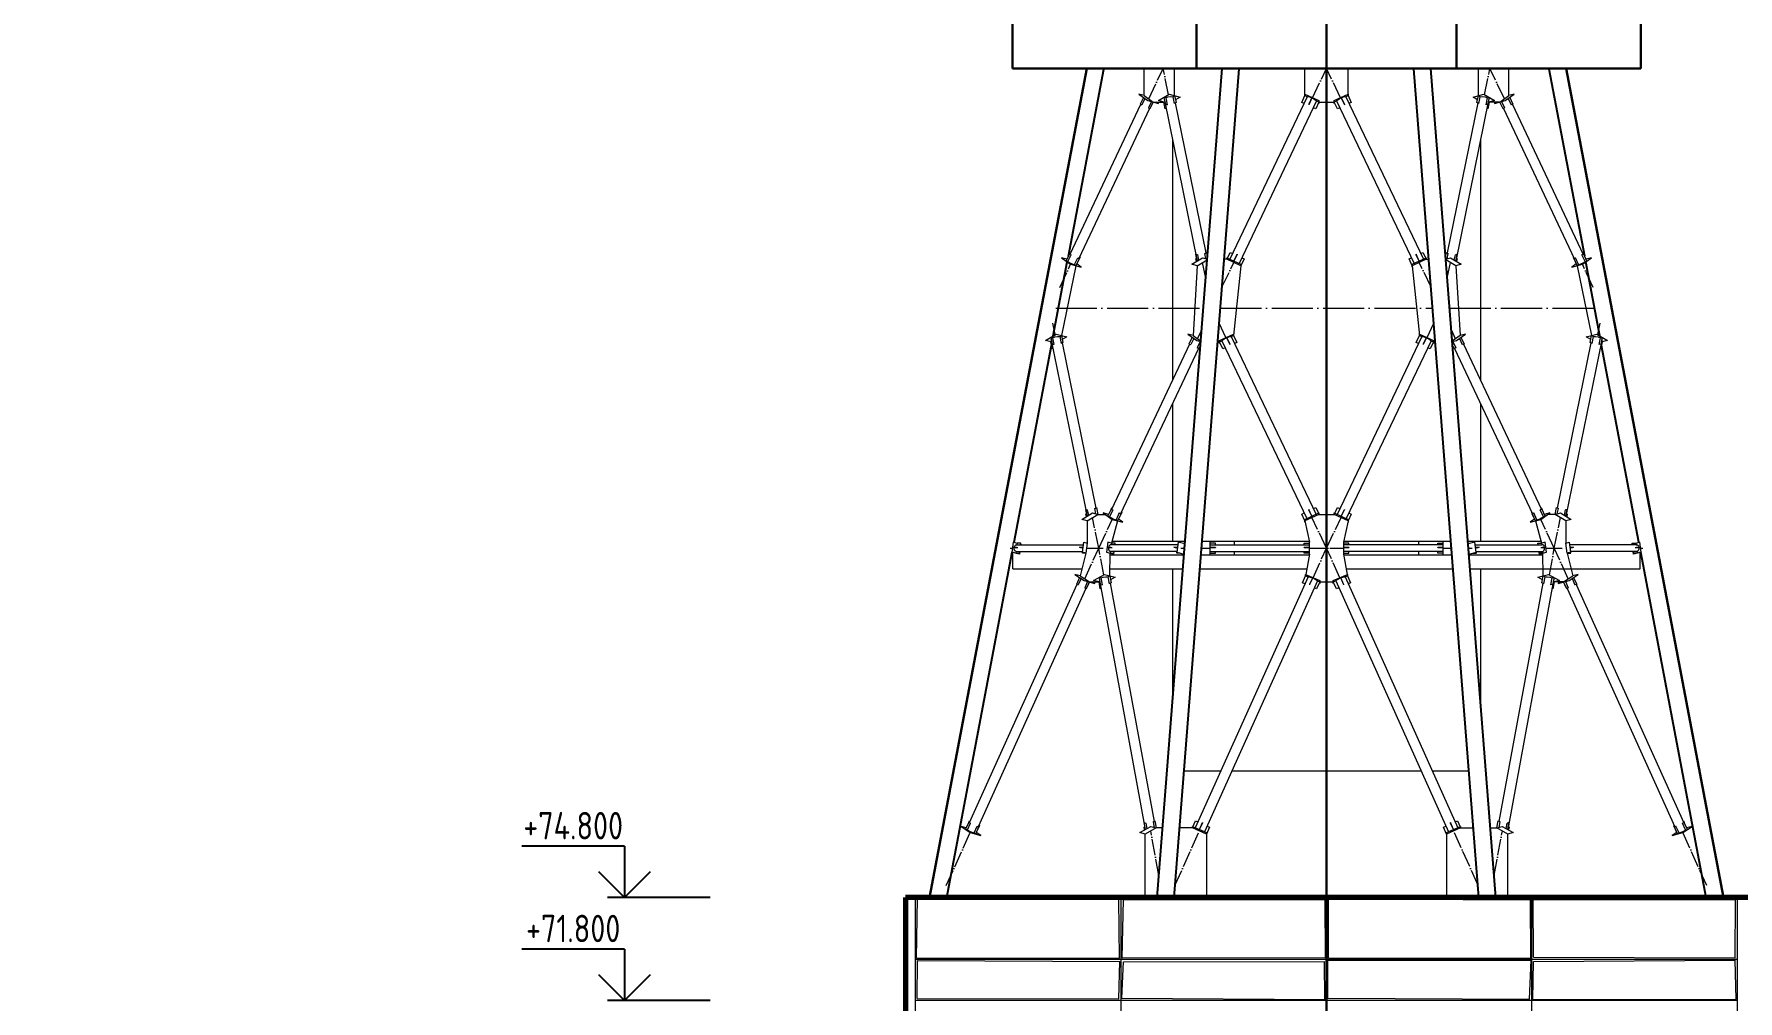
# Model space of a CAD drawing. Extents: x -50000 to 1632000, y -47600 to 308800.
# Drawn here: x 1426056 to 1475814, y 71787 to 100000 of the extents above; entities that cross this region are included whole.
import ezdxf
from ezdxf.enums import TextEntityAlignment as Align

# ---------------------------------------------------------------- set-up
doc = ezdxf.new("R2010")
doc.units = 0
doc.header["$MEASUREMENT"] = 0
doc.linetypes.add('ACAD_ISO04W100', pattern=[30, 24, -3, 0, -3])
doc.layers.get('Defpoints').update_dxf_attribs({"color": 6})
doc.layers.add('2', color=7, linetype='Continuous')
doc.styles.get("Standard").update_dxf_attribs({"font": 'isocpeur.ttf'})

# ---------------------------------------------------------------- blocks, each defined once
blk = doc.blocks.new('Chimney')
at = {"layer": '2', "color": 78, "linetype": 'ACAD_ISO04W100', "lineweight": 18, "ltscale": 100}
blk.add_line((0, 0), (0, 77200), dxfattribs=at)
at = {"layer": '2', "linetype": 'Continuous', "lineweight": 30}
for p, q in [((-9174, 24200), (-9174, 26200)), ((-3800, 26200), (-3800, 24200)), ((3800, 26200), (3800, 24200)), ((9174, 26200), (9174, 24200)), ((-11595, 0), (-7002, 24200)), ((9174, 24200), (-9174, 24200)), ((11595, 0), (7002, 24200))]:
    blk.add_line(p, q, dxfattribs=at)
at = {"layer": '2', "linetype": 'Continuous', "lineweight": 25}
for p, q in [((-7539, 18716), (-6502, 24178)), ((-4947, 0), (-3045, 24200)), ((-4450, 0), (-2548, 24187)), ((4450, 0), (2548, 24187)), ((4947, 0), (3045, 24200)), ((7539, 18716), (6502, 24178)), ((-7979, 16398), (-7570, 18551)), ((7979, 16398), (7570, 18551)), ((-9123, 10371), (-8033, 16113)), ((9123, 10371), (8033, 16113)), ((-11091, 0), (-9177, 10084)), ((11091, 0), (9177, 10084))]:
    blk.add_line(p, q, dxfattribs=at)
at = {"layer": '2', "linetype": 'Continuous', "lineweight": 15}
for p, q in [((-5324, 23405), (-5324, 24200)), ((-4435, 23405), (-4435, 24200)), ((-629, 23404), (-629, 24200)), ((629, 23404), (629, 24200)), ((4435, 23405), (4435, 24200)), ((5324, 23405), (5324, 24200)), ((-5061, 23217), (-4748, 23217)), ((-221, 23217), (221, 23217)), ((5061, 23217), (4748, 23217)), ((-7317, 18440), (-7741, 16405)), ((-3775, 18440), (-3898, 16405)), ((-2912, 18628), (-2985, 18628)), ((-2505, 18440), (-2717, 16405)), ((2505, 18440), (2717, 16405)), ((2912, 18628), (2985, 18628)), ((3775, 18440), (3898, 16405)), ((7317, 18440), (7741, 16405)), ((-3125, 16217), (-3175, 16217)), ((3125, 16217), (3175, 16217)), ((-6990, 10995), (-6676, 11183)), ((-6990, 10995), (-6986, 10347)), ((-6676, 11183), (-6461, 11183)), ((-6101, 10995), (-6279, 10347)), ((-221, 11183), (-629, 10995)), ((-629, 10995), (-500, 10375)), ((-221, 11183), (221, 11183)), ((629, 10995), (221, 11183)), ((629, 10995), (500, 10375)), ((6101, 10995), (6279, 10347)), ((6676, 11183), (6461, 11183)), ((6990, 10995), (6986, 10347)), ((-7025, 10053), (-7192, 9391)), ((-6986, 10347), (-7025, 10053)), ((-6329, 9391), (-6318, 10053)), ((-500, 10025), (-603, 9430)), ((500, 10025), (603, 9430)), ((6329, 9391), (6318, 10053)), ((7025, 10053), (7192, 9391)), ((-7192, 9391), (-6925, 9212)), ((-6925, 9212), (-6644, 9212)), ((-198, 9212), (198, 9212)), ((6925, 9212), (6644, 9212)), ((6925, 9212), (7192, 9391)), ((-4787, 2036), (-4977, 2036)), ((-3917, 2036), (-4290, 2036)), ((3917, 2036), (4290, 2036)), ((4787, 2036), (4977, 2036)), ((-5292, 0), (-5292, 1857)), ((-3506, 1857), (-3506, 0)), ((3506, 1857), (3506, 0)), ((5292, 0), (5292, 1857))]:
    blk.add_line(p, q, dxfattribs=at)
at = {"layer": '2', "color": 78, "linetype": 'ACAD_ISO04W100', "lineweight": 13, "ltscale": 20}
for p, q in [((-5193, 23311), (-4773, 24200)), ((-4616, 23432), (-4773, 24200)), ((-409, 23345), (0, 24200)), ((409, 23345), (0, 24200)), ((4616, 23432), (4773, 24200)), ((5193, 23311), (4773, 24200)), ((-7791, 17808), (-7473, 18482)), ((-3526, 18081), (-3618, 18534)), ((-3054, 17811), (-2709, 18534)), ((3054, 17811), (2709, 18534)), ((3526, 18081), (3618, 18534)), ((7791, 17808), (7473, 18482)), ((-7922, 16432), (-7990, 16763)), ((-3766, 16311), (-3645, 16568)), ((-2938, 16345), (-3137, 16762)), ((2938, 16345), (3137, 16762)), ((3766, 16311), (3645, 16568)), ((7922, 16432), (7990, 16763)), ((-6652, 10200), (-6833, 11090)), ((-6652, 10200), (-6257, 11037)), ((0, 10200), (-425, 11089)), ((0, 10200), (425, 11089)), ((6652, 10200), (6257, 11037)), ((6652, 10200), (6833, 11089)), ((-9235, 10200), (-9162, 10200)), ((-7058, 9301), (-6652, 10200)), ((-7006, 10200), (-6406, 10200)), ((-6508, 9420), (-6652, 10200)), ((-4250, 10200), (-4145, 10200)), ((-3653, 10200), (-3397, 10200)), ((-500, 10200), (500, 10200)), ((-388, 9336), (0, 10200)), ((388, 9336), (0, 10200)), ((3397, 10200), (3653, 10200)), ((4145, 10200), (4250, 10200)), ((6406, 10200), (7005, 10200)), ((6508, 9420), (6652, 10200)), ((7058, 9301), (6652, 10200)), ((9162, 10200), (9235, 10200)), ((-11104, 355), (-10406, 1899)), ((-4896, 648), (-5135, 1947)), ((-4426, 357), (-3712, 1947)), ((4426, 357), (3712, 1947)), ((4896, 648), (5135, 1947)), ((11104, 355), (10406, 1899))]:
    blk.add_line(p, q, dxfattribs=at)
at = {"layer": '2', "linetype": 'Continuous', "lineweight": 13}
for p, q in [((-5481, 23447), (-5218, 23259)), ((-5324, 23405), (-5481, 23447)), ((-5324, 23405), (-5062, 23217)), ((-4905, 23259), (-4591, 23447)), ((-4591, 23447), (-4279, 23363)), ((-4488, 23373), (-4435, 23405)), ((-4435, 23405), (-4394, 23205)), ((-724, 23205), (-629, 23405)), ((-629, 23404), (-629, 23447)), ((-629, 23447), (-221, 23259)), ((-629, 23405), (-561, 23373)), ((221, 23259), (629, 23447)), ((561, 23373), (629, 23405)), ((629, 23447), (629, 23404)), ((629, 23405), (724, 23205)), ((4279, 23363), (4591, 23447)), ((4394, 23205), (4435, 23405)), ((4435, 23405), (4488, 23373)), ((4591, 23447), (4905, 23259)), ((5062, 23217), (5324, 23405)), ((5218, 23259), (5481, 23447)), ((5481, 23447), (5324, 23405)), ((-5430, 23149), (-7496, 18772)), ((-5168, 23025), (-7234, 18648)), ((-5349, 23353), (-5444, 23153)), ((-5444, 23153), (-5392, 23139)), ((-5305, 23321), (-5392, 23139)), ((-5218, 23259), (-4905, 23175)), ((-5114, 23231), (-5200, 23048)), ((-5156, 23017), (-5200, 23048)), ((-5168, 23363), (-5168, 23363)), ((-5062, 23217), (-5156, 23017)), ((-5131, 23069), (-5061, 23217)), ((-4905, 23175), (-4964, 23217)), ((-4748, 23217), (-4905, 23259)), ((-4695, 23338), (-4748, 23353)), ((-4748, 23353), (-4707, 23153)), ((-4748, 23217), (-4726, 23230)), ((-4708, 23017), (-4748, 23217)), ((-4734, 23270), (-4734, 23285)), ((-4734, 23270), (-3777, 18574)), ((-4685, 23030), (-4708, 23017)), ((-4707, 23153), (-4655, 23139)), ((-4696, 23339), (-4630, 23366)), ((-4696, 23339), (-4655, 23139)), ((-4630, 23366), (-4553, 23379)), ((-4553, 23379), (-4487, 23373)), ((-4487, 23373), (-4447, 23173)), ((-4394, 23205), (-4447, 23173)), ((-4417, 23191), (-3525, 18815)), ((-4279, 23363), (-4410, 23284)), ((-561, 23373), (-2828, 18631)), ((-289, 23248), (-2556, 18506)), ((-656, 23173), (-724, 23205)), ((-561, 23373), (-543, 23379)), ((-543, 23379), (-493, 23366)), ((-425, 23353), (-521, 23153)), ((-425, 23338), (-521, 23138)), ((-521, 23153), (-521, 23138)), ((-493, 23366), (-431, 23341)), ((-425, 23338), (-425, 23353)), ((-425, 23339), (-357, 23304)), ((-317, 23017), (-385, 23048)), ((-357, 23304), (-308, 23270)), ((-221, 23217), (-317, 23017)), ((-308, 23270), (-289, 23248)), ((-290, 23248), (-221, 23217)), ((-221, 23175), (-238, 23182)), ((-221, 23259), (-221, 23175)), ((221, 23175), (221, 23259)), ((221, 23217), (290, 23248)), ((317, 23017), (221, 23217)), ((238, 23182), (221, 23175)), ((289, 23248), (308, 23270)), ((289, 23248), (2556, 18506)), ((308, 23270), (357, 23304)), ((385, 23048), (317, 23017)), ((357, 23304), (425, 23339)), ((425, 23339), (425, 23353)), ((425, 23353), (521, 23153)), ((425, 23339), (521, 23139)), ((431, 23341), (493, 23366)), ((493, 23366), (543, 23379)), ((521, 23153), (521, 23139)), ((543, 23379), (561, 23373)), ((561, 23373), (2828, 18631)), ((724, 23205), (656, 23173)), ((4417, 23191), (3525, 18815)), ((4734, 23270), (3777, 18574)), ((4410, 23284), (4279, 23363)), ((4447, 23173), (4394, 23205)), ((4447, 23173), (4488, 23373)), ((4487, 23373), (4553, 23379)), ((4553, 23379), (4630, 23366)), ((4630, 23366), (4696, 23339)), ((4696, 23339), (4655, 23139)), ((4707, 23153), (4655, 23139)), ((4708, 23017), (4685, 23030)), ((4695, 23338), (4748, 23353)), ((4748, 23353), (4707, 23153)), ((4748, 23217), (4708, 23017)), ((4726, 23230), (4748, 23217)), ((4734, 23285), (4734, 23270)), ((4905, 23259), (4748, 23217)), ((4905, 23175), (5218, 23259)), ((4964, 23217), (4905, 23175)), ((5156, 23017), (5061, 23217)), ((5114, 23231), (5200, 23048)), ((5200, 23048), (5156, 23017)), ((5168, 23363), (5168, 23363)), ((5168, 23025), (7234, 18648)), ((5305, 23321), (5391, 23138)), ((5349, 23353), (5444, 23153)), ((5444, 23153), (5391, 23138)), ((5430, 23149), (7496, 18772)), ((-7580, 18628), (-7736, 18670)), ((-7736, 18670), (-7474, 18482)), ((-7605, 18576), (-7510, 18776)), ((-7552, 18562), (-7605, 18576)), ((-7553, 18562), (-7458, 18762)), ((-7553, 18562), (-7495, 18527)), ((-7510, 18776), (-7486, 18828)), ((-7510, 18776), (-7458, 18762)), ((-7495, 18527), (-7425, 18494)), ((-7486, 18828), (-7474, 18820)), ((-7474, 18482), (-7161, 18398)), ((-7425, 18494), (-7361, 18471)), ((-7362, 18472), (-7267, 18672)), ((-7317, 18440), (-7362, 18472)), ((-7223, 18640), (-7317, 18440)), ((-7161, 18398), (-7293, 18492)), ((-7198, 18692), (-7292, 18492)), ((-7267, 18672), (-7223, 18640)), ((-7212, 18696), (-7198, 18692)), ((-3931, 18482), (-3618, 18670)), ((-3775, 18440), (-3931, 18482)), ((-3816, 18640), (-3793, 18653)), ((-3799, 18561), (-3816, 18640)), ((-3774, 18576), (-3815, 18776)), ((-3815, 18776), (-3763, 18762)), ((-3775, 18440), (-3484, 18614)), ((-3731, 18602), (-3763, 18762)), ((-3618, 18670), (-3482, 18633)), ((-3554, 18797), (-3502, 18828)), ((-3523, 18645), (-3554, 18797)), ((-3502, 18828), (-3477, 18703)), ((-2912, 18628), (-2912, 18670)), ((-2912, 18670), (-2505, 18482)), ((-2505, 18440), (-2912, 18628)), ((-2896, 18662), (-2817, 18828)), ((-2817, 18828), (-2748, 18797)), ((-2709, 18576), (-2613, 18776)), ((-2703, 18573), (-2613, 18762)), ((-2613, 18776), (-2613, 18762)), ((-2409, 18640), (-2505, 18440)), ((-2505, 18482), (-2505, 18398)), ((-2477, 18671), (-2409, 18640)), ((2409, 18640), (2478, 18672)), ((2505, 18440), (2409, 18640)), ((2505, 18482), (2912, 18670)), ((2912, 18628), (2505, 18440)), ((2505, 18398), (2505, 18482)), ((2709, 18576), (2613, 18776)), ((2613, 18776), (2613, 18762)), ((2703, 18573), (2613, 18762)), ((2748, 18797), (2817, 18828)), ((2817, 18828), (2896, 18662)), ((2912, 18670), (2912, 18628)), ((3477, 18703), (3502, 18828)), ((3482, 18633), (3618, 18670)), ((3775, 18440), (3484, 18614)), ((3502, 18828), (3555, 18796)), ((3524, 18645), (3555, 18796)), ((3618, 18670), (3931, 18482)), ((3731, 18602), (3763, 18762)), ((3815, 18776), (3763, 18762)), ((3774, 18576), (3815, 18776)), ((3931, 18482), (3775, 18440)), ((3793, 18653), (3816, 18640)), ((3816, 18640), (3799, 18561)), ((7293, 18492), (7161, 18398)), ((7161, 18398), (7474, 18482)), ((7212, 18696), (7198, 18692)), ((7198, 18692), (7317, 18440)), ((7223, 18640), (7267, 18672)), ((7362, 18472), (7267, 18672)), ((7362, 18472), (7317, 18440)), ((7361, 18471), (7425, 18494)), ((7425, 18494), (7495, 18527)), ((7510, 18776), (7458, 18762)), ((7552, 18562), (7458, 18762)), ((7474, 18820), (7486, 18828)), ((7474, 18482), (7736, 18670)), ((7486, 18828), (7510, 18776)), ((7495, 18527), (7553, 18562)), ((7605, 18576), (7510, 18776)), ((7552, 18562), (7605, 18576)), ((7736, 18670), (7580, 18628)), ((-2505, 18398), (-2509, 18400)), ((2505, 18398), (2509, 18400)), ((-8210, 16259), (-7897, 16447)), ((-7897, 16447), (-7584, 16363)), ((-4054, 16447), (-3791, 16259)), ((-3898, 16405), (-4054, 16447)), ((-3125, 16259), (-2717, 16447)), ((-2717, 16447), (-2717, 16404)), ((2717, 16404), (2717, 16447)), ((2717, 16447), (3125, 16259)), ((3791, 16259), (4054, 16447)), ((4054, 16447), (3898, 16405)), ((7584, 16363), (7897, 16447)), ((7897, 16447), (8210, 16259)), ((-8054, 16217), (-8210, 16259)), ((-8001, 16338), (-8054, 16353)), ((-8054, 16353), (-8013, 16153)), ((-8054, 16217), (-8032, 16230)), ((-8013, 16017), (-8054, 16217)), ((-8040, 16270), (-8040, 16285)), ((-8040, 16270), (-6992, 11130)), ((-8013, 16153), (-7960, 16138)), ((-7991, 16030), (-8013, 16017)), ((-8002, 16339), (-7935, 16366)), ((-8001, 16338), (-7960, 16138)), ((-7935, 16366), (-7859, 16379)), ((-7859, 16379), (-7793, 16373)), ((-7793, 16373), (-7741, 16405)), ((-7793, 16373), (-7752, 16173)), ((-7700, 16205), (-7752, 16173)), ((-7741, 16405), (-7700, 16205)), ((-7722, 16191), (-6740, 11370)), ((-7584, 16363), (-7716, 16284)), ((-4003, 16149), (-6280, 11328)), ((-3741, 16025), (-6018, 11204)), ((-3923, 16353), (-4017, 16153)), ((-4017, 16153), (-3965, 16139)), ((-3879, 16321), (-3965, 16139)), ((-3898, 16405), (-3671, 16242)), ((-3791, 16259), (-3672, 16227)), ((-3688, 16231), (-3774, 16048)), ((-3729, 16017), (-3774, 16048)), ((-3741, 16363), (-3742, 16363)), ((-3680, 16121), (-3729, 16017)), ((-3704, 16069), (-3680, 16120)), ((-3125, 16175), (-3125, 16259)), ((-3125, 16217), (-3057, 16248)), ((-3029, 16017), (-3125, 16217)), ((-3108, 16182), (-3125, 16175)), ((-3057, 16248), (-3039, 16270)), ((-3057, 16248), (-577, 11061)), ((-3039, 16270), (-2989, 16304)), ((-2961, 16048), (-3029, 16017)), ((-2989, 16304), (-2921, 16339)), ((-2921, 16339), (-2921, 16353)), ((-2921, 16353), (-2826, 16153)), ((-2921, 16339), (-2826, 16139)), ((-2916, 16341), (-2853, 16366)), ((-2853, 16366), (-2804, 16379)), ((-2826, 16153), (-2826, 16139)), ((-2804, 16379), (-2785, 16373)), ((-2786, 16373), (-2717, 16405)), ((-2785, 16373), (-306, 11186)), ((-2717, 16405), (-2622, 16205)), ((-2622, 16205), (-2690, 16173)), ((2785, 16373), (306, 11186)), ((3057, 16248), (577, 11061)), ((2622, 16205), (2717, 16405)), ((2690, 16173), (2622, 16205)), ((2717, 16405), (2786, 16373)), ((2785, 16373), (2804, 16379)), ((2804, 16379), (2853, 16366)), ((2921, 16353), (2826, 16153)), ((2921, 16339), (2826, 16139)), ((2826, 16153), (2826, 16139)), ((2853, 16366), (2916, 16341)), ((2921, 16339), (2921, 16353)), ((2921, 16339), (2989, 16304)), ((3029, 16017), (2961, 16048)), ((2989, 16304), (3039, 16270)), ((3125, 16217), (3029, 16017)), ((3039, 16270), (3057, 16248)), ((3057, 16248), (3125, 16217)), ((3125, 16175), (3108, 16182)), ((3125, 16259), (3125, 16175)), ((3898, 16405), (3670, 16242)), ((3672, 16227), (3791, 16259)), ((3729, 16017), (3680, 16121)), ((3704, 16069), (3680, 16120)), ((3688, 16231), (3774, 16048)), ((3774, 16048), (3729, 16017)), ((3742, 16363), (3741, 16363)), ((3741, 16025), (6018, 11204)), ((3879, 16321), (3965, 16139)), ((3923, 16353), (4017, 16153)), ((4017, 16153), (3965, 16139)), ((4003, 16149), (6280, 11328)), ((7722, 16191), (6740, 11370)), ((8040, 16270), (6992, 11130)), ((7716, 16284), (7584, 16363)), ((7700, 16205), (7741, 16405)), ((7753, 16173), (7700, 16205)), ((7741, 16405), (7794, 16373)), ((7753, 16173), (7794, 16373)), ((7793, 16373), (7859, 16379)), ((7859, 16379), (7935, 16366)), ((7935, 16366), (8002, 16339)), ((7960, 16138), (8001, 16338)), ((8013, 16153), (7960, 16138)), ((8013, 16017), (7991, 16030)), ((8001, 16338), (8054, 16353)), ((8054, 16353), (8013, 16153)), ((8054, 16217), (8013, 16017)), ((8032, 16230), (8054, 16217)), ((8040, 16285), (8040, 16270)), ((8210, 16259), (8053, 16217)), ((-7146, 11037), (-6833, 11225)), ((-6990, 10995), (-7146, 11037)), ((-7031, 11195), (-7008, 11209)), ((-7014, 11116), (-7031, 11195)), ((-6989, 11131), (-7030, 11331)), ((-7030, 11331), (-6977, 11317)), ((-6945, 11158), (-6977, 11317)), ((-6833, 11225), (-6676, 11183)), ((-6769, 11352), (-6717, 11383)), ((-6738, 11200), (-6769, 11352)), ((-6717, 11383), (-6676, 11183)), ((-6364, 11183), (-6520, 11225)), ((-6520, 11225), (-6257, 11037)), ((-6388, 11131), (-6294, 11331)), ((-6336, 11117), (-6388, 11131)), ((-6242, 11317), (-6336, 11117)), ((-6336, 11117), (-6278, 11082)), ((-6294, 11331), (-6242, 11317)), ((-6293, 11331), (-6269, 11383)), ((-6278, 11082), (-6208, 11049)), ((-6269, 11383), (-6257, 11375)), ((-6257, 11037), (-5944, 10953)), ((-6208, 11049), (-6144, 11027)), ((-6051, 11227), (-6145, 11027)), ((-6101, 10995), (-6145, 11027)), ((-6006, 11195), (-6101, 10995)), ((-5981, 11247), (-6076, 11047)), ((-5944, 10953), (-6076, 11047)), ((-6051, 11227), (-6006, 11195)), ((-5995, 11251), (-5981, 11247)), ((-724, 11195), (-656, 11227)), ((-629, 10995), (-724, 11195)), ((-629, 11037), (-221, 11225)), ((-629, 10953), (-629, 11037)), ((-621, 10957), (-629, 10953)), ((-425, 11131), (-521, 11331)), ((-521, 11331), (-521, 11317)), ((-431, 11129), (-521, 11317)), ((-385, 11352), (-317, 11383)), ((-317, 11383), (-238, 11218)), ((-221, 11225), (-221, 11183)), ((221, 11183), (221, 11225)), ((221, 11225), (629, 11037)), ((238, 11218), (317, 11383)), ((317, 11383), (385, 11352)), ((425, 11131), (521, 11331)), ((431, 11129), (521, 11317)), ((521, 11331), (521, 11317)), ((629, 10953), (621, 10957)), ((724, 11195), (629, 10995)), ((629, 11037), (629, 10953)), ((656, 11227), (724, 11195)), ((6076, 11047), (5944, 10953)), ((5944, 10953), (6257, 11037)), ((5995, 11251), (5981, 11247)), ((5981, 11247), (6076, 11047)), ((6006, 11195), (6050, 11227)), ((6101, 10995), (6006, 11195)), ((6144, 11027), (6050, 11227)), ((6144, 11027), (6101, 10995)), ((6144, 11027), (6208, 11049)), ((6208, 11049), (6278, 11082)), ((6294, 11331), (6242, 11317)), ((6336, 11117), (6242, 11317)), ((6257, 11375), (6269, 11383)), ((6257, 11037), (6520, 11225)), ((6269, 11383), (6293, 11331)), ((6278, 11082), (6336, 11117)), ((6388, 11131), (6294, 11331)), ((6336, 11117), (6388, 11131)), ((6520, 11225), (6364, 11183)), ((6676, 11183), (6717, 11383)), ((6676, 11183), (6833, 11225)), ((6990, 10995), (6676, 11183)), ((6717, 11383), (6770, 11352)), ((6739, 11200), (6770, 11352)), ((6833, 11225), (7146, 11037)), ((6946, 11158), (6978, 11317)), ((7030, 11331), (6978, 11317)), ((6989, 11131), (7030, 11331)), ((7146, 11037), (6990, 10995)), ((7008, 11209), (7031, 11195)), ((7031, 11195), (7014, 11116)), ((-9178, 10081), (-9138, 10375)), ((-8969, 10025), (-9178, 10081)), ((-9123, 10219), (-9158, 10228)), ((-9158, 10228), (-9052, 10228)), ((-9138, 10375), (-9033, 10347)), ((-9120, 10167), (-9123, 10219)), ((-9123, 10219), (-9017, 10219)), ((-9120, 10228), (-9107, 10265)), ((-9100, 10124), (-9120, 10167)), ((-9107, 10265), (-9077, 10294)), ((-9067, 10102), (-9100, 10124)), ((-9077, 10294), (-9040, 10298)), ((-9067, 10102), (-9073, 10053)), ((-9073, 10053), (-8967, 10053)), ((-9067, 10102), (-7127, 10102)), ((-9052, 10228), (-9017, 10219)), ((-9034, 10347), (-9040, 10298)), ((-9040, 10298), (-7100, 10298)), ((-8928, 10347), (-9034, 10347)), ((-8959, 10102), (-8969, 10025)), ((-8967, 10053), (-8961, 10102)), ((-8934, 10298), (-8928, 10347)), ((-8930, 10319), (-8932, 10298)), ((-8931, 10320), (-8930, 10319)), ((-7180, 10218), (-7216, 10228)), ((-7216, 10228), (-7110, 10228)), ((-7180, 10218), (-7111, 10218)), ((-7131, 10053), (-7128, 10080)), ((-7025, 10053), (-7131, 10053)), ((-7129, 10081), (-7090, 10375)), ((-7025, 10053), (-7129, 10081)), ((-7090, 10375), (-6986, 10347)), ((-6901, 10172), (-6902, 10172)), ((-6383, 10375), (-6422, 10081)), ((-6422, 10081), (-6214, 10025)), ((-6367, 10218), (-6403, 10228)), ((-6403, 10228), (-6296, 10228)), ((-6279, 10347), (-6383, 10375)), ((-6368, 10219), (-6365, 10167)), ((-6367, 10218), (-6261, 10218)), ((-6352, 10265), (-6365, 10228)), ((-6365, 10167), (-6344, 10124)), ((-6322, 10294), (-6352, 10265)), ((-6344, 10124), (-6311, 10102)), ((-6285, 10298), (-6322, 10294)), ((-6311, 10102), (-6318, 10053)), ((-6318, 10053), (-6212, 10053)), ((-4371, 10102), (-6311, 10102)), ((-6296, 10228), (-6261, 10218)), ((-6279, 10347), (-6285, 10298)), ((-4345, 10298), (-6285, 10298)), ((-6172, 10347), (-6279, 10347)), ((-6214, 10025), (-6204, 10102)), ((-6212, 10053), (-6205, 10102)), ((-6179, 10298), (-6172, 10347)), ((-6177, 10298), (-6174, 10319)), ((-6174, 10319), (-6176, 10320)), ((-4425, 10218), (-4460, 10228)), ((-4460, 10228), (-4354, 10228)), ((-4425, 10218), (-4356, 10218)), ((-4376, 10053), (-4372, 10080)), ((-4270, 10053), (-4376, 10053)), ((-4335, 10375), (-4374, 10081)), ((-4374, 10081), (-4166, 10025)), ((-4136, 10322), (-4335, 10375)), ((-4166, 10025), (-4150, 10141)), ((-3397, 10025), (-3397, 10375)), ((-3247, 10347), (-3397, 10347)), ((-3397, 10298), (-500, 10298)), ((-3397, 10228), (-3247, 10228)), ((-3397, 10218), (-3247, 10218)), ((-3397, 10102), (-500, 10102)), ((-3397, 10053), (-3247, 10053)), ((-3247, 10298), (-3247, 10347)), ((-3247, 10228), (-3247, 10218)), ((-3247, 10053), (-3247, 10102)), ((-650, 10298), (-650, 10347)), ((-650, 10347), (-500, 10347)), ((-650, 10218), (-650, 10228)), ((-650, 10228), (-500, 10228)), ((-650, 10218), (-500, 10218)), ((-650, 10053), (-650, 10103)), ((-500, 10053), (-650, 10053)), ((-500, 10025), (-500, 10375)), ((500, 10375), (500, 10025)), ((650, 10347), (500, 10347)), ((3397, 10298), (500, 10298)), ((500, 10228), (650, 10228)), ((500, 10218), (650, 10218)), ((3397, 10102), (500, 10102)), ((500, 10053), (650, 10053)), ((650, 10298), (650, 10347)), ((650, 10228), (650, 10219)), ((650, 10053), (650, 10102)), ((3247, 10298), (3247, 10347)), ((3247, 10347), (3397, 10347)), ((3247, 10219), (3247, 10228)), ((3247, 10228), (3397, 10228)), ((3247, 10219), (3397, 10219)), ((3247, 10053), (3247, 10103)), ((3397, 10053), (3247, 10053)), ((3397, 10375), (3397, 10025)), ((4335, 10375), (4136, 10322)), ((4150, 10141), (4166, 10025)), ((4166, 10025), (4374, 10081)), ((4231, 10347), (4230, 10347)), ((4270, 10053), (4376, 10053)), ((4374, 10081), (4335, 10375)), ((4345, 10298), (6285, 10298)), ((4354, 10228), (4460, 10228)), ((4356, 10218), (4425, 10218)), ((4371, 10102), (6311, 10102)), ((4376, 10053), (4372, 10080)), ((4460, 10228), (4425, 10218)), ((6179, 10298), (6172, 10347)), ((6172, 10347), (6279, 10347)), ((6176, 10320), (6174, 10319)), ((6174, 10319), (6177, 10298)), ((6204, 10102), (6214, 10025)), ((6212, 10053), (6205, 10102)), ((6318, 10053), (6212, 10053)), ((6214, 10025), (6422, 10081)), ((6262, 10219), (6296, 10228)), ((6262, 10219), (6368, 10219)), ((6383, 10375), (6278, 10347)), ((6279, 10347), (6285, 10298)), ((6322, 10294), (6285, 10298)), ((6296, 10228), (6403, 10228)), ((6311, 10102), (6344, 10124)), ((6311, 10102), (6318, 10053)), ((6352, 10265), (6322, 10294)), ((6344, 10124), (6365, 10167)), ((6365, 10228), (6352, 10265)), ((6365, 10167), (6368, 10219)), ((6403, 10228), (6368, 10219)), ((6422, 10081), (6383, 10375)), ((6902, 10172), (6901, 10172)), ((6986, 10347), (7090, 10375)), ((7025, 10053), (6986, 10347)), ((7129, 10081), (7025, 10053)), ((7025, 10053), (7131, 10053)), ((7090, 10375), (7129, 10081)), ((9040, 10298), (7100, 10298)), ((7110, 10228), (7216, 10228)), ((7111, 10218), (7180, 10218)), ((9067, 10102), (7127, 10102)), ((7131, 10053), (7128, 10080)), ((7216, 10228), (7180, 10218)), ((8934, 10298), (8928, 10347)), ((8928, 10347), (9034, 10347)), ((8930, 10319), (8931, 10320)), ((8932, 10298), (8930, 10319)), ((8969, 10025), (8959, 10102)), ((8967, 10053), (8961, 10102)), ((9073, 10053), (8967, 10053)), ((9178, 10081), (8969, 10025)), ((9016, 10218), (9052, 10228)), ((9016, 10218), (9122, 10218)), ((9033, 10347), (9138, 10375)), ((9034, 10347), (9040, 10298)), ((9040, 10298), (9077, 10294)), ((9052, 10228), (9158, 10228)), ((9100, 10124), (9067, 10102)), ((9067, 10102), (9073, 10053)), ((9077, 10294), (9107, 10265)), ((9120, 10167), (9100, 10124)), ((9107, 10265), (9120, 10228)), ((9123, 10219), (9120, 10167)), ((9158, 10228), (9122, 10218)), ((9138, 10375), (9178, 10081)), ((-7292, 9137), (-10435, 2187)), ((-7027, 9017), (-10170, 2067)), ((-7192, 9391), (-7348, 9433)), ((-7348, 9433), (-7081, 9254)), ((-7215, 9343), (-7306, 9141)), ((-7306, 9141), (-7253, 9127)), ((-7169, 9313), (-7253, 9127)), ((-7081, 9254), (-6768, 9170)), ((-6976, 9226), (-7061, 9040)), ((-7016, 9010), (-7061, 9040)), ((-6925, 9212), (-7016, 9010)), ((-6995, 9058), (-6993, 9057)), ((-6993, 9057), (-6923, 9212)), ((-6768, 9170), (-6831, 9212)), ((-6801, 9254), (-6485, 9433)), ((-6644, 9212), (-6801, 9254)), ((-6644, 9212), (-6622, 9224)), ((-6607, 9010), (-6644, 9212)), ((-6590, 9329), (-6643, 9343)), ((-6643, 9343), (-6606, 9141)), ((-6630, 9264), (-6630, 9271)), ((-6630, 9264), (-5292, 1988)), ((-6585, 9022), (-6607, 9010)), ((-6606, 9141), (-6554, 9127)), ((-6591, 9329), (-6524, 9355)), ((-6591, 9329), (-6554, 9127)), ((-6524, 9355), (-6448, 9367)), ((-6485, 9433), (-6173, 9349)), ((-6448, 9367), (-6382, 9361)), ((-6382, 9360), (-6329, 9391)), ((-6382, 9361), (-6345, 9159)), ((-6292, 9188), (-6345, 9159)), ((-6329, 9391), (-6292, 9188)), ((-6314, 9176), (-5036, 2226)), ((-6173, 9349), (-6307, 9272)), ((-541, 9361), (-3833, 2041)), ((-267, 9242), (-3559, 1922)), ((-701, 9188), (-610, 9391)), ((-632, 9159), (-701, 9188)), ((-610, 9391), (-610, 9433)), ((-610, 9433), (-198, 9254)), ((-610, 9391), (-541, 9361)), ((-541, 9361), (-523, 9367)), ((-523, 9367), (-473, 9355)), ((-404, 9343), (-495, 9141)), ((-495, 9141), (-495, 9127)), ((-473, 9355), (-410, 9331)), ((-404, 9329), (-404, 9343)), ((-404, 9329), (-336, 9296)), ((-289, 9010), (-359, 9040)), ((-336, 9296), (-285, 9264)), ((-198, 9212), (-289, 9010)), ((-285, 9264), (-267, 9242)), ((-267, 9242), (-198, 9212)), ((-198, 9170), (-214, 9177)), ((-198, 9254), (-198, 9170)), ((198, 9254), (610, 9433)), ((198, 9170), (198, 9254)), ((198, 9212), (267, 9242)), ((289, 9010), (198, 9212)), ((214, 9177), (198, 9170)), ((267, 9242), (285, 9264)), ((267, 9242), (3559, 1922)), ((285, 9264), (336, 9296)), ((358, 9040), (289, 9010)), ((336, 9296), (404, 9329)), ((404, 9329), (404, 9343)), ((404, 9343), (495, 9141)), ((410, 9331), (473, 9355)), ((473, 9355), (523, 9367)), ((495, 9141), (495, 9127)), ((523, 9367), (541, 9361)), ((541, 9361), (610, 9391)), ((541, 9361), (3833, 2041)), ((610, 9433), (610, 9390)), ((610, 9391), (701, 9188)), ((701, 9188), (632, 9159)), ((6314, 9176), (5036, 2226)), ((6630, 9264), (5292, 1988)), ((6173, 9349), (6485, 9433)), ((6307, 9272), (6173, 9349)), ((6292, 9188), (6329, 9391)), ((6345, 9159), (6292, 9188)), ((6329, 9391), (6382, 9361)), ((6345, 9159), (6382, 9361)), ((6382, 9361), (6448, 9367)), ((6448, 9367), (6524, 9355)), ((6485, 9433), (6801, 9254)), ((6524, 9355), (6591, 9329)), ((6554, 9127), (6591, 9329)), ((6606, 9141), (6554, 9127)), ((6607, 9010), (6585, 9022)), ((6591, 9329), (6643, 9343)), ((6643, 9343), (6606, 9141)), ((6644, 9212), (6607, 9010)), ((6622, 9224), (6644, 9212)), ((6630, 9271), (6630, 9264)), ((6801, 9254), (6644, 9212)), ((6768, 9170), (7081, 9254)), ((6831, 9212), (6768, 9170)), ((6993, 9057), (6923, 9212)), ((7016, 9010), (6925, 9212)), ((6977, 9226), (7061, 9040)), ((6995, 9058), (6993, 9057)), ((7061, 9040), (7016, 9010)), ((7027, 9017), (10170, 2067)), ((7081, 9254), (7348, 9433)), ((7170, 9313), (7254, 9127)), ((7348, 9433), (7192, 9391)), ((7215, 9343), (7306, 9141)), ((7306, 9141), (7254, 9127)), ((7292, 9137), (10435, 2187)), ((-10519, 2036), (-10674, 2078)), ((-10674, 2078), (-10407, 1899)), ((-10540, 1989), (-10449, 2191)), ((-10488, 1975), (-10397, 2177)), ((-10449, 2191), (-10397, 2177)), ((-10448, 2190), (-10426, 2238)), ((-10426, 2238), (-10415, 2231)), ((-10295, 1887), (-10204, 2089)), ((-10159, 2059), (-10251, 1857)), ((-10136, 2107), (-10228, 1905)), ((-10204, 2089), (-10159, 2059)), ((-10151, 2111), (-10136, 2107)), ((-5449, 1899), (-5134, 2078)), ((-5330, 2059), (-5308, 2072)), ((-5314, 1976), (-5330, 2059)), ((-5291, 1989), (-5328, 2191)), ((-5328, 2191), (-5276, 2177)), ((-4977, 2036), (-5292, 1857)), ((-5276, 2177), (-5246, 2014)), ((-5134, 2078), (-4977, 2036)), ((-5067, 2208), (-5015, 2238)), ((-5067, 2208), (-5038, 2052)), ((-5015, 2238), (-4977, 2036)), ((-3917, 2036), (-3917, 2078)), ((-3917, 2078), (-3506, 1899)), ((-3506, 1857), (-3917, 2036)), ((-3902, 2071), (-3827, 2238)), ((-3827, 2238), (-3758, 2208)), ((-3712, 1989), (-3621, 2191)), ((-3706, 1986), (-3621, 2177)), ((-3621, 2191), (-3621, 2177)), ((-3415, 2059), (-3506, 1857)), ((-3484, 2089), (-3415, 2059)), ((3415, 2059), (3484, 2090)), ((3506, 1857), (3415, 2059)), ((3506, 1899), (3917, 2078)), ((3917, 2036), (3506, 1857)), ((3712, 1989), (3621, 2191)), ((3621, 2191), (3621, 2177)), ((3706, 1986), (3621, 2177)), ((3758, 2208), (3827, 2238)), ((3827, 2238), (3902, 2071)), ((3917, 2078), (3917, 2036)), ((4977, 2036), (5015, 2238)), ((4977, 2036), (5134, 2078)), ((5292, 1857), (4977, 2036)), ((5015, 2238), (5067, 2208)), ((5038, 2052), (5067, 2208)), ((5134, 2078), (5449, 1899)), ((5246, 2014), (5276, 2177)), ((5328, 2191), (5276, 2177)), ((5291, 1989), (5328, 2191)), ((5308, 2072), (5330, 2059)), ((5330, 2059), (5314, 1976)), ((10151, 2111), (10136, 2107)), ((10136, 2107), (10228, 1905)), ((10159, 2059), (10204, 2089)), ((10251, 1857), (10159, 2059)), ((10295, 1887), (10204, 2089)), ((10449, 2191), (10397, 2177)), ((10488, 1975), (10397, 2177)), ((10407, 1899), (10674, 2078)), ((10415, 2231), (10426, 2238)), ((10426, 2238), (10448, 2190)), ((10540, 1989), (10449, 2191)), ((10674, 2078), (10519, 2036)), ((-10488, 1975), (-10540, 1989)), ((-10488, 1975), (-10430, 1941)), ((-10430, 1941), (-10359, 1909)), ((-10407, 1899), (-10094, 1815)), ((-10359, 1909), (-10295, 1887)), ((-10251, 1857), (-10295, 1887)), ((-10228, 1905), (-10229, 1905)), ((-10094, 1815), (-10228, 1905)), ((-5292, 1857), (-5449, 1899)), ((-3506, 1899), (-3506, 1857)), ((3506, 1857), (3506, 1899)), ((5449, 1899), (5292, 1857)), ((10228, 1905), (10094, 1815)), ((10094, 1815), (10407, 1899)), ((10228, 1905), (10229, 1905)), ((10295, 1887), (10251, 1857)), ((10295, 1887), (10359, 1909)), ((10359, 1909), (10430, 1941)), ((10430, 1941), (10488, 1975)), ((10488, 1975), (10540, 1989))]:
    blk.add_line(p, q, dxfattribs=at)
at = {"layer": '2', "linetype": 'Continuous', "lineweight": 20}
for p, q in [((-4500, 22121), (-4500, 15096)), ((4500, 22121), (4500, 15096)), ((-4500, 14417), (-4500, 10400)), ((4500, 14417), (4500, 10400)), ((-6319, 10000), (-4161, 10000)), ((-6264, 10400), (-4130, 10400)), ((-4500, 9600), (-4500, 5690)), ((4500, 9600), (4500, 5690)), ((-4159, 3700), (-3087, 3700)), ((-2759, 3700), (2759, 3700)), ((3087, 3700), (4159, 3700))]:
    blk.add_line(p, q, dxfattribs=at)
at = {"layer": '2', "color": 78, "linetype": 'ACAD_ISO04W100', "lineweight": 13, "ltscale": 50}
for p, q in [((-7907, 17200), (-3595, 17200)), ((-3102, 17200), (3102, 17200)), ((3595, 17200), (7907, 17200))]:
    blk.add_line(p, q, dxfattribs=at)
at = {"layer": '2', "linetype": 'Continuous', "lineweight": 18}
for p, q in [((-9157, 9600), (-9157, 10075)), ((-3663, 10000), (-504, 10000)), ((-3632, 10400), (-505, 10400)), ((-2692, 10298), (-2692, 10400)), ((-2692, 10000), (-2692, 10102)), ((0, 9600), (0, 10200)), ((504, 10000), (3663, 10000)), ((505, 10400), (3632, 10400)), ((2692, 10298), (2692, 10400)), ((2692, 10000), (2692, 10102)), ((4130, 10400), (6264, 10400)), ((4161, 10000), (6319, 10000)), ((9157, 9600), (9157, 10075)), ((-9157, 9600), (-7139, 9600)), ((-6326, 9600), (-4193, 9600)), ((-3695, 9600), (-574, 9600)), ((574, 9600), (3695, 9600)), ((4193, 9600), (9157, 9600))]:
    blk.add_line(p, q, dxfattribs=at)

msp = doc.modelspace()

# ---------------------------------------------------------------- linework, layer by layer
at = {"layer": '2', "linetype": 'Continuous'}
for p, q in [((1443300, 76300), (1440300, 76300)), ((1443300, 76300), (1443300, 74800)), ((1443300, 74800), (1442550, 75550)), ((1444050, 75550), (1443300, 74800)), ((1445800, 74800), (1442800, 74800)), ((1443300, 73300), (1440300, 73300)), ((1443300, 73300), (1443300, 71800)), ((1443300, 71800), (1442550, 72550)), ((1444050, 72550), (1443300, 71800)), ((1445800, 71800), (1442800, 71800))]:
    msp.add_line(p, q, dxfattribs=at)
at = {"layer": '2', "linetype": 'Continuous', "lineweight": 70}
for p, q in [((1476100, 74800), (1451500, 74800)), ((1451500, 74800), (1451500, 71200))]:
    msp.add_line(p, q, dxfattribs=at)
at = {"layer": '2', "color": 8, "linetype": 'Continuous', "lineweight": 13}
for p, q in [((1451800, 56200), (1451800, 74800)), ((1457800, 56200), (1457800, 74800)), ((1463800, 56200), (1463800, 74800)), ((1469800, 56200), (1469800, 74800)), ((1475800, 56200), (1475800, 74800)), ((1475800, 73000), (1451800, 73000)), ((1475800, 71800), (1451800, 71800))]:
    msp.add_line(p, q, dxfattribs=at)
at = {"layer": '2', "color": 8, "linetype": 'Continuous', "lineweight": 9}
for p, q in [((1451825.5, 73036.2), (1451859.1, 74772.9)), ((1451859.1, 74772.9), (1457733.6, 74749.6)), ((1457749.4, 73037.6), (1457733.6, 74749.6)), ((1457835.3, 73039.7), (1457874.4, 74736.4)), ((1457874.4, 74736.4), (1463756, 74747.5)), ((1463768.9, 73051.4), (1463756, 74747.5)), ((1463853.6, 74767.5), (1469753.1, 74740)), ((1463860.8, 73033.5), (1463853.6, 74767.5)), ((1469766, 73040.3), (1469753.1, 74740)), ((1469830.3, 74750.9), (1475741, 74739.6)), ((1469845, 73064.5), (1469830.3, 74750.9)), ((1475731.2, 73043.1), (1475741, 74739.6)), ((1451825.5, 73036.2), (1457749.4, 73037.6)), ((1451845.7, 71860.8), (1451856.9, 72963.7)), ((1451856.9, 72963.7), (1457768.2, 72941.3)), ((1457738.8, 71846.3), (1457768.2, 72941.3)), ((1457826.3, 71870.6), (1457872.4, 72932)), ((1457835.3, 73039.7), (1463768.9, 73051.4)), ((1457872.4, 72932), (1463736.5, 72933.6)), ((1463750.7, 71831), (1463736.5, 72933.6)), ((1463836.9, 72962.2), (1469774.9, 72971.8)), ((1463840.4, 71862.2), (1463836.9, 72962.2)), ((1463860.8, 73033.5), (1469766, 73040.3)), ((1469726.1, 71839), (1469774.9, 72971.8)), ((1469827.6, 71829), (1469845.3, 72936.8)), ((1469845, 73064.5), (1475731.2, 73043.1)), ((1469845.3, 72936.8), (1475729.8, 72972.8)), ((1475761.5, 71842.4), (1475729.8, 72972.8)), ((1451845.7, 71860.8), (1457738.8, 71846.3)), ((1457826.3, 71870.6), (1463750.7, 71831)), ((1463840.4, 71862.2), (1469726.1, 71839)), ((1469827.6, 71829), (1475761.5, 71842.4))]:
    msp.add_line(p, q, dxfattribs=at)
at = {"layer": 'Defpoints'}
for points in [[(1295600, 71200), (1463800, 71200), (1463800, 190000), (1295600, 190000)], [(1463800, 71200), (1632000, 71200), (1632000, 190000), (1463800, 190000)]]:
    msp.add_lwpolyline(points, close=True, dxfattribs=at)

# ---------------------------------------------------------------- block references
at = {"layer": '2', "linetype": 'Continuous', "lineweight": 70}
msp.add_blockref('Chimney', (1463800, 74800), dxfattribs=at)

# ---------------------------------------------------------------- texts
at = {"layer": '2', "width": 0.8}
for s, p in [('+74.800', (1441800, 76900)), ('+71.800', (1441800, 73900))]:
    msp.add_text(s, height=800, dxfattribs=at).set_placement(p, align=Align.MIDDLE_CENTER)

doc.saveas('drawing.dxf')
